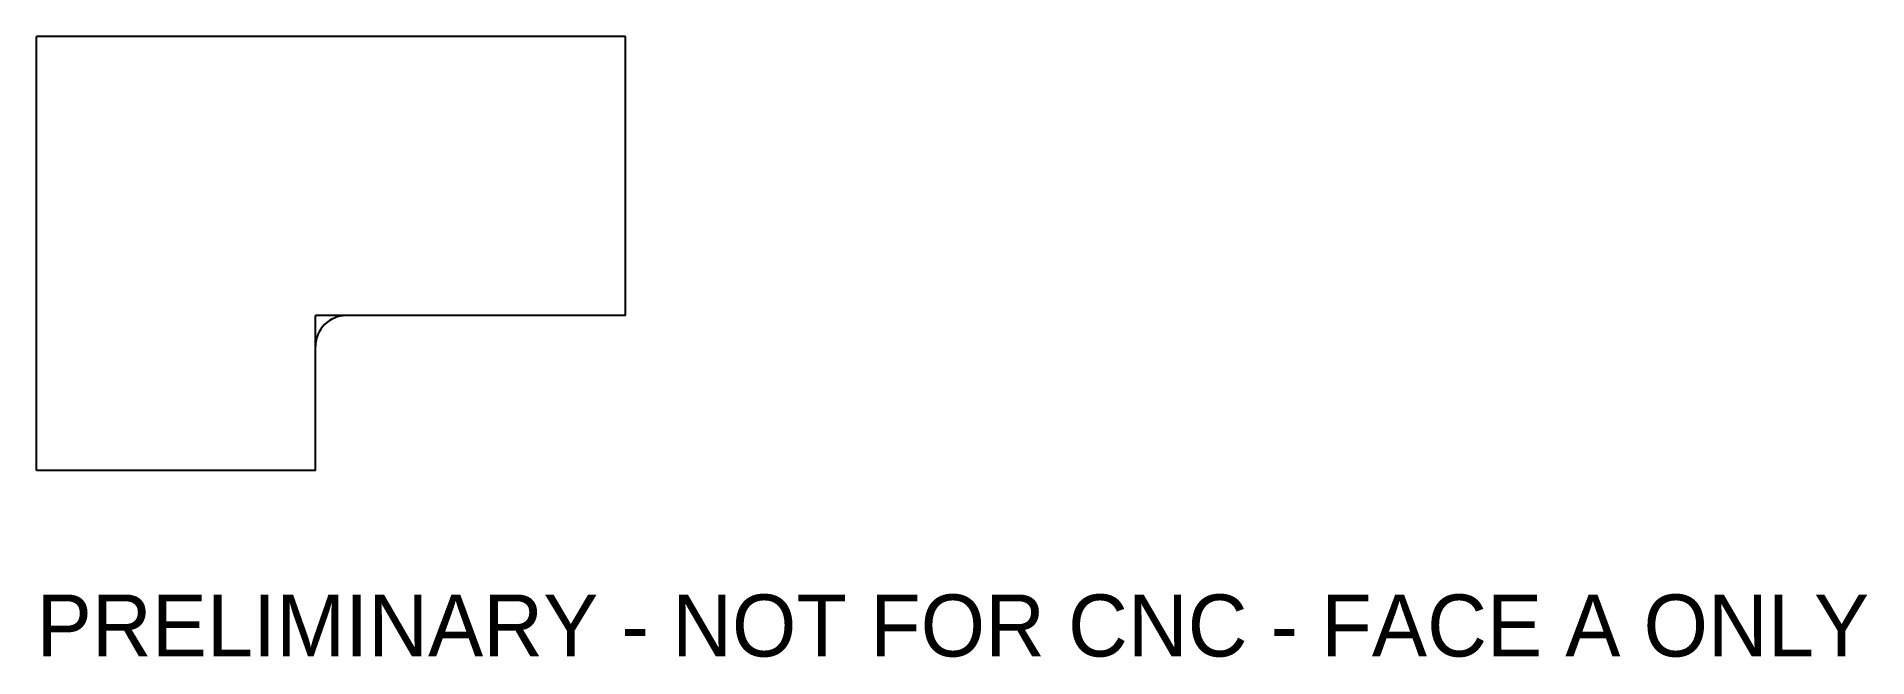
# Model space of a CAD drawing. Header units: millimetres. Extents: x 0 to 118, y -12 to 28.
import ezdxf

# ---------------------------------------------------------------- set-up
doc = ezdxf.new("R2010")
doc.units = ezdxf.units.MM
doc.layers.add('CUT', color=7, linetype='CONTINUOUS')
doc.layers.add('REFERENCE', color=7, linetype='CONTINUOUS')

msp = doc.modelspace()

# ---------------------------------------------------------------- linework, layer by layer
at = {"layer": 'CUT'}
for p, q in [((38, 28), (0, 28)), ((0, 0), (0, 28)), ((38, 10), (38, 28)), ((38, 10), (20, 10)), ((18, 0), (18, 8)), ((18, 0), (0, 0))]:
    msp.add_line(p, q, dxfattribs=at)
msp.add_arc((20, 8), 2, 90, 180, dxfattribs=at)
at = {"layer": 'REFERENCE'}
for p, q in [((38, 28), (0, 28)), ((0, 0), (0, 28)), ((38, 10), (38, 28)), ((18, 0), (18, 10)), ((38, 10), (18, 10)), ((18, 0), (0, 0))]:
    msp.add_line(p, q, dxfattribs=at)

# ---------------------------------------------------------------- texts
msp.add_text('PRELIMINARY - NOT FOR CNC - FACE A ONLY', height=4, dxfattribs=at).set_placement((0, -12))

doc.saveas('drawing.dxf')
